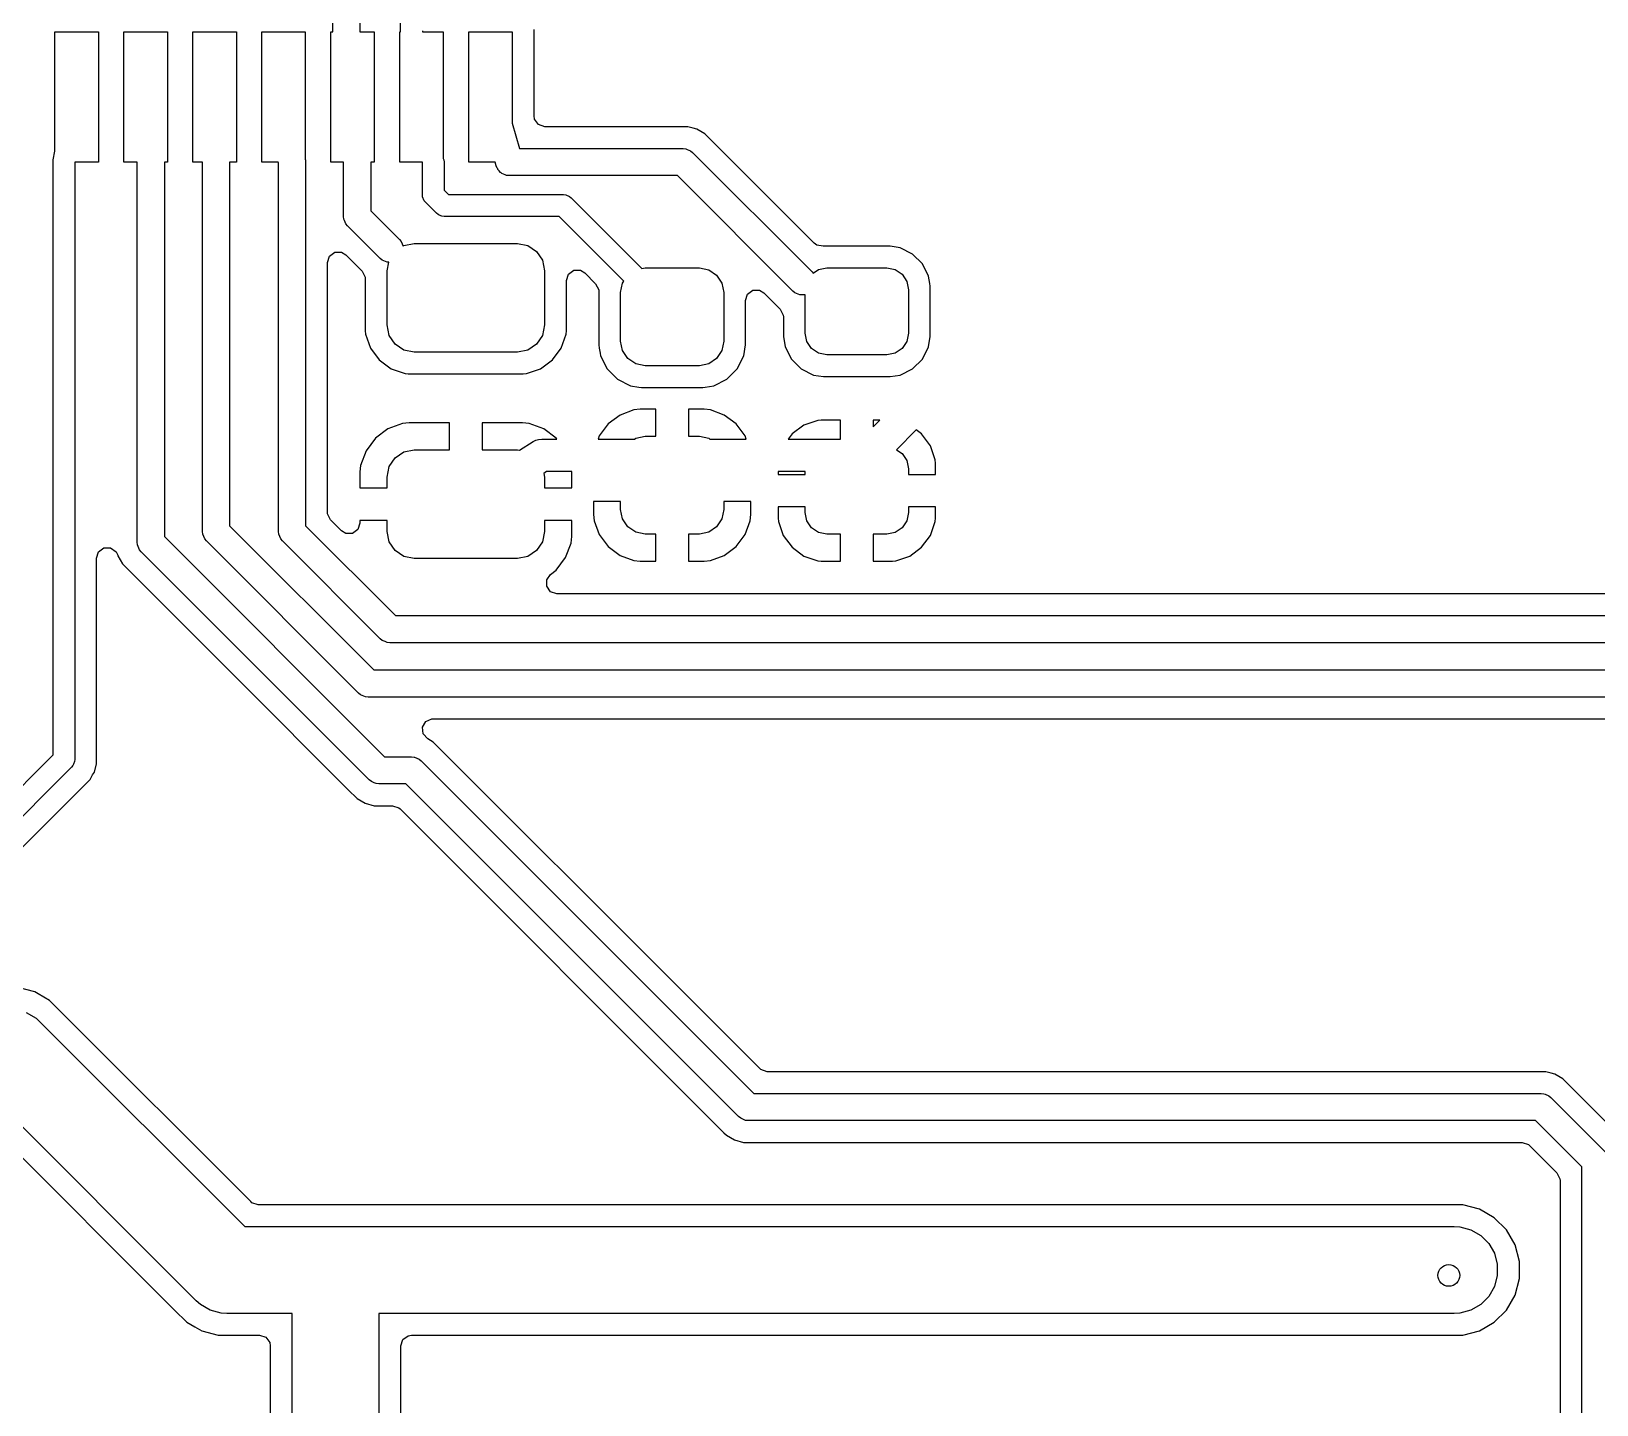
# Model space of a CAD drawing. Header units: millimetres. Extents: x 103.8 to 193.7, y -116.2 to -61.3.
# Drawn here: x 150.7 to 165.11, y -97.94 to -85.3 of the extents above; entities that cross this region are included whole.
import ezdxf

# ---------------------------------------------------------------- set-up
doc = ezdxf.new("R2010")
doc.units = ezdxf.units.MM
doc.layers.add('F.Cu', color=13, linetype='CONTINUOUS', true_color=0xc83434)

msp = doc.modelspace()

# ---------------------------------------------------------------- linework, layer by layer
at = {"layer": 'F.Cu', "linetype": 'CONTINUOUS'}
for p, q in [((154.1, -85.3), (154.1, -84.541421)), ((153.725, -85), (153.725, -85.3)), ((153.475, -85.3), (153.475, -85.051776)), ((150.9175, -86.400938), (150.9175, -85.3)), ((150.9175, -85.3), (151.3175, -85.3)), ((151.3175, -85.3), (151.3175, -86.5)), ((151.5525, -86.5), (151.5525, -85.3)), ((151.5525, -85.3), (151.9525, -85.3)), ((151.9525, -85.3), (151.9525, -86.5)), ((152.1875, -86.5), (152.1875, -85.3)), ((152.1875, -85.3), (152.5875, -85.3)), ((152.5875, -85.3), (152.5875, -86.5)), ((152.8225, -86.5), (152.8225, -85.3)), ((152.8225, -85.3), (153.2225, -85.3)), ((153.2225, -85.3), (153.2225, -86.472607)), ((153.4575, -86.5), (153.4575, -85.3)), ((153.4575, -85.3), (153.475, -85.3)), ((153.725, -85.3), (153.8575, -85.3)), ((153.8575, -85.3), (153.8575, -86.5)), ((154.0925, -86.5), (154.0925, -85.3)), ((154.0925, -85.3), (154.1, -85.3)), ((154.3, -85.292339), (154.301181, -85.3)), ((154.301181, -85.3), (154.4925, -85.3)), ((154.4925, -85.3), (154.4925, -86.467022)), ((154.7275, -86.5), (154.7275, -85.3)), ((154.7275, -85.3), (155.1275, -85.3)), ((155.1275, -85.3), (155.1275, -86.143256)), ((155.328, -86.0755), (155.328, -85.280253)), ((155.1275, -86.143256), (155.194126, -86.375)), ((155.332845, -86.106093), (155.328, -86.0755)), ((155.368809, -86.155593), (155.332845, -86.106093)), ((155.427, -86.1745), (155.368809, -86.155593)), ((156.742851, -86.1745), (155.427, -86.1745)), ((156.742853, -86.1745), (156.742851, -86.1745)), ((156.793521, -86.188076), (156.742853, -86.1745)), ((156.825644, -86.196683), (156.793521, -86.188076)), ((156.899857, -86.239531), (156.825642, -86.196683)), ((156.825642, -86.196683), (156.825644, -86.196683)), ((156.899858, -86.239532), (156.899857, -86.239531)), ((156.899859, -86.239533), (156.899858, -86.239532)), ((156.899862, -86.239535), (156.899859, -86.239533)), ((157.429234, -86.768907), (156.899862, -86.239535)), ((150.901864, -86.480782), (150.9175, -86.400938)), ((154.4925, -86.467022), (154.498079, -86.480491)), ((155.194126, -86.375), (156.7, -86.375)), ((156.7, -86.375), (156.724386, -86.377402)), ((156.724386, -86.377402), (156.724387, -86.377402)), ((156.724387, -86.377402), (156.737584, -86.382868)), ((156.737584, -86.382868), (156.769446, -86.396066)), ((156.769446, -86.396066), (156.769451, -86.396071)), ((156.769451, -86.396071), (156.788388, -86.411612)), ((156.788388, -86.411612), (157.888388, -87.511612)), ((150.9, -86.5), (150.900971, -86.490135)), ((150.9, -91.958578), (150.9, -86.5)), ((150.900971, -86.490135), (150.901864, -86.480782)), ((151.1019, -86.5), (151.1, -86.509699)), ((151.1, -86.509699), (151.1, -92)), ((151.3175, -86.5), (151.1019, -86.5)), ((151.674609, -86.5), (151.5525, -86.5)), ((151.675, -86.504938), (151.674609, -86.5)), ((151.675, -90), (151.675, -86.504938)), ((151.9525, -86.5), (151.925, -86.5)), ((151.925, -86.5), (151.925, -89.948223)), ((152.274973, -86.5), (152.1875, -86.5)), ((152.275, -86.501307), (152.274973, -86.5)), ((152.275, -89.9), (152.275, -86.501307)), ((152.5875, -86.5), (152.525, -86.5)), ((152.525, -86.5), (152.525, -89.848224)), ((152.973962, -86.5), (152.8225, -86.5)), ((152.975, -86.508038), (152.973962, -86.5)), ((152.975, -89.9), (152.975, -86.508038)), ((153.2225, -86.472607), (153.22397, -86.483988)), ((153.22397, -86.483988), (153.224213, -86.49201)), ((153.224213, -86.49201), (153.225, -86.5)), ((153.225, -86.5), (153.225, -89.848224)), ((153.574686, -86.5), (153.4575, -86.5)), ((153.575, -86.504427), (153.574686, -86.5)), ((153.575, -87), (153.575, -86.504427)), ((153.8575, -86.5), (153.825, -86.5)), ((153.825, -86.5), (153.825, -86.948224)), ((154.3, -86.5), (154.0925, -86.5)), ((154.3, -86.8), (154.3, -86.5)), ((154.498079, -86.480491), (154.5, -86.5)), ((154.5, -86.5), (154.5, -86.758578)), ((154.969936, -86.5), (154.7275, -86.5)), ((154.979866, -86.534539), (154.969936, -86.5)), ((154.988913, -86.557312), (154.979866, -86.534539)), ((154.993344, -86.562875), (154.988913, -86.557312)), ((154.996066, -86.569446), (154.993344, -86.562875)), ((155.008415, -86.581795), (154.996066, -86.569446)), ((155.019301, -86.595461), (155.008415, -86.581795)), ((155.025525, -86.598905), (155.019301, -86.595461)), ((155.030554, -86.603934), (155.025525, -86.598905)), ((155.046685, -86.610615), (155.030554, -86.603934)), ((155.061975, -86.619077), (155.046685, -86.610615)), ((154.5, -86.758578), (154.541421, -86.8)), ((155.069046, -86.619877), (155.061975, -86.619077)), ((155.075614, -86.622598), (155.069046, -86.619877)), ((155.1, -86.625), (155.075614, -86.622598)), ((156.648224, -86.625), (155.1, -86.625)), ((157.711612, -87.688388), (156.648224, -86.625)), ((154.301921, -86.819509), (154.3, -86.8)), ((154.316853, -86.855557), (154.301921, -86.819509)), ((154.329289, -86.870711), (154.316853, -86.855557)), ((154.429289, -86.97071), (154.329289, -86.870711)), ((154.541421, -86.8), (155.6, -86.8)), ((155.6, -86.8), (155.619509, -86.801921)), ((155.619509, -86.801921), (155.655557, -86.816853)), ((155.655557, -86.816853), (155.670711, -86.829289)), ((155.670711, -86.829289), (156.270711, -87.429289)), ((157.907178, -87.246851), (157.429234, -86.768907)), ((153.577402, -87.024386), (153.575, -87)), ((153.577402, -87.024387), (153.577402, -87.024386)), ((153.582868, -87.037584), (153.577402, -87.024387)), ((153.596066, -87.069446), (153.582868, -87.037584)), ((153.825, -86.948224), (154.088388, -87.211612)), ((154.444442, -86.983147), (154.429289, -86.97071)), ((154.455, -86.98752), (154.444442, -86.983147)), ((154.480491, -86.998079), (154.455, -86.98752)), ((154.5, -87), (154.480491, -86.998079)), ((155.558578, -87), (154.5, -87)), ((156.12822, -87.569642), (155.558578, -87)), ((153.596071, -87.069451), (153.596066, -87.069446)), ((153.611612, -87.088388), (153.596071, -87.069451)), ((153.911612, -87.388388), (153.611612, -87.088388)), ((153.444407, -87.366643), (153.493907, -87.330679)), ((153.493907, -87.330679), (153.555093, -87.330679)), ((153.555093, -87.330679), (153.594501, -87.354828)), ((154.088388, -87.211612), (154.103933, -87.230554)), ((154.103933, -87.230554), (154.121921, -87.273978)), ((154.121921, -87.273978), (154.129329, -87.269029)), ((154.129329, -87.269029), (154.225, -87.249999)), ((154.225, -87.249999), (155.175, -87.249999)), ((155.175, -87.249999), (155.270671, -87.269029)), ((155.270671, -87.269029), (155.351777, -87.323222)), ((155.351777, -87.323222), (155.40597, -87.404328)), ((157.932229, -87.265053), (157.907178, -87.246851)), ((157.989548, -87.274136), (157.932229, -87.265053)), ((157.989601, -87.274805), (157.989548, -87.274136)), ((157.992383, -87.274586), (157.989601, -87.274805)), ((157.99266, -87.27463), (157.992383, -87.274586)), ((157.993481, -87.274499), (157.99266, -87.27463)), ((158.606522, -87.274499), (157.993481, -87.274499)), ((158.700305, -87.289353), (158.606522, -87.274499)), ((158.813342, -87.346949), (158.700304, -87.289353)), ((158.700304, -87.289353), (158.700305, -87.289353)), ((153.4255, -87.424834), (153.444407, -87.366643)), ((153.4255, -89.352174), (153.4255, -87.424834)), ((153.594501, -87.354828), (153.745505, -87.505832)), ((153.930554, -87.403933), (153.911612, -87.388388)), ((153.975613, -87.422598), (153.930554, -87.403933)), ((153.975, -87.499999), (153.990396, -87.422598)), ((153.990396, -87.422598), (153.975613, -87.422598)), ((155.40597, -87.404328), (155.425, -87.499999)), ((156.270711, -87.429289), (156.271675, -87.430464)), ((156.271675, -87.430464), (156.27282, -87.431463)), ((156.27282, -87.431463), (156.319504, -87.481064)), ((156.319504, -87.481064), (156.35, -87.474999)), ((156.35, -87.474999), (156.85, -87.474999)), ((156.85, -87.474999), (156.936104, -87.492126)), ((157.948463, -87.490223), (158.025, -87.474999)), ((158.025, -87.474999), (158.575, -87.474999)), ((158.575, -87.474999), (158.651537, -87.490223)), ((158.90305, -87.436657), (158.813342, -87.346949)), ((158.960646, -87.549695), (158.90305, -87.436657)), ((153.745505, -87.505832), (153.773281, -87.560347)), ((153.773281, -87.560347), (153.7745, -87.575834)), ((153.7745, -87.575834), (153.7745, -88.054273)), ((153.975, -87.999999), (153.975, -87.499999)), ((155.425, -87.499999), (155.425, -87.999999)), ((155.6255, -87.589479), (155.644407, -87.531288)), ((155.6255, -88.054272), (155.6255, -87.589479)), ((155.644407, -87.531288), (155.693907, -87.495324)), ((155.693907, -87.495324), (155.755093, -87.495324)), ((155.755093, -87.495324), (155.794504, -87.519475)), ((155.794504, -87.519475), (155.895504, -87.620475)), ((155.895504, -87.620475), (155.923281, -87.674992)), ((156.125, -87.699999), (156.142127, -87.613895)), ((156.153645, -87.596656), (156.12822, -87.569642)), ((156.142127, -87.613895), (156.153645, -87.596656)), ((156.936104, -87.492126), (157.009099, -87.5409)), ((157.009099, -87.5409), (157.057873, -87.613895)), ((157.057873, -87.613895), (157.075, -87.699999)), ((157.888388, -87.511612), (157.898327, -87.523723)), ((157.898327, -87.523723), (157.948463, -87.490223)), ((158.651537, -87.490223), (158.716421, -87.533578)), ((158.716421, -87.533578), (158.759776, -87.598462)), ((158.759776, -87.598462), (158.775, -87.674999)), ((158.960646, -87.549697), (158.960646, -87.549695)), ((158.960647, -87.549699), (158.960646, -87.549697)), ((158.971442, -87.617866), (158.960647, -87.549699)), ((158.975499, -87.643481), (158.971442, -87.617866)), ((155.923281, -87.674992), (155.9245, -87.690479)), ((155.9245, -87.690479), (155.9245, -88.183488)), ((156.125, -88.149999), (156.125, -87.699999)), ((157.075, -87.699999), (157.075, -88.149999)), ((157.2755, -87.774834), (157.294407, -87.716643)), ((157.294407, -87.716643), (157.343907, -87.680679)), ((157.343907, -87.680679), (157.405093, -87.680679)), ((157.405093, -87.680679), (157.444501, -87.704828)), ((157.444501, -87.704828), (157.595505, -87.855832)), ((157.730554, -87.703933), (157.711612, -87.688388)), ((157.775613, -87.722598), (157.730554, -87.703933)), ((157.824387, -87.722598), (157.775613, -87.722598)), ((157.825, -87.722344), (157.824387, -87.722598)), ((157.825, -88.074999), (157.825, -87.722344)), ((158.775, -87.674999), (158.775, -88.074999)), ((158.9755, -88.106518), (158.975499, -87.643481)), ((157.2755, -88.183487), (157.2755, -87.774834)), ((157.595505, -87.855832), (157.623281, -87.910347)), ((157.623281, -87.910347), (157.6245, -87.925833)), ((153.7745, -88.054273), (153.777353, -88.084693)), ((153.99403, -88.09567), (153.975, -87.999999)), ((155.425, -87.999999), (155.40597, -88.09567)), ((155.622646, -88.084698), (155.625499, -88.054272)), ((155.625499, -88.054272), (155.6255, -88.054272)), ((157.6245, -87.925833), (157.6245, -88.106519)), ((153.777353, -88.084693), (153.777355, -88.084702)), ((153.777355, -88.084702), (153.822207, -88.212882)), ((154.048223, -88.176776), (153.99403, -88.09567)), ((154.129329, -88.230969), (154.048223, -88.176776)), ((155.351777, -88.176776), (155.270671, -88.230969)), ((155.40597, -88.09567), (155.351777, -88.176776)), ((155.577793, -88.212881), (155.622646, -88.084698)), ((155.9245, -88.183488), (155.929156, -88.212882)), ((156.142127, -88.236103), (156.125, -88.149999)), ((157.075, -88.149999), (157.057873, -88.236103)), ((157.259719, -88.283125), (157.2755, -88.183487)), ((157.6245, -88.106519), (157.624501, -88.106522)), ((157.624501, -88.106522), (157.639352, -88.200298)), ((157.840224, -88.151536), (157.825, -88.074999)), ((157.883579, -88.21642), (157.840224, -88.151536)), ((158.759776, -88.151536), (158.716421, -88.21642)), ((158.775, -88.074999), (158.759776, -88.151536)), ((158.960646, -88.200303), (158.9755, -88.106518)), ((153.822207, -88.212882), (153.902845, -88.322143)), ((153.902845, -88.322143), (153.902847, -88.322145)), ((153.902847, -88.322145), (153.90285, -88.322149)), ((153.90285, -88.322149), (153.902853, -88.322151)), ((153.902853, -88.322151), (153.902855, -88.322153)), ((153.902855, -88.322153), (154.012116, -88.402791)), ((154.225, -88.249999), (154.129329, -88.230969)), ((155.175, -88.249999), (154.225, -88.249999)), ((155.270671, -88.230969), (155.175, -88.249999)), ((155.387882, -88.402792), (155.49715, -88.322149)), ((155.49715, -88.322149), (155.577793, -88.212881)), ((155.929156, -88.212882), (155.93662, -88.260013)), ((155.93662, -88.260013), (155.940281, -88.283124)), ((155.940281, -88.283124), (155.940283, -88.283131)), ((155.940283, -88.283131), (156.001254, -88.402792)), ((156.190901, -88.309098), (156.142127, -88.236103)), ((156.263896, -88.357872), (156.190901, -88.309098)), ((157.009099, -88.309098), (156.936104, -88.357872)), ((157.057873, -88.236103), (157.009099, -88.309098)), ((157.198528, -88.403219), (157.259719, -88.283125)), ((157.639352, -88.200298), (157.639354, -88.200303)), ((157.639354, -88.200303), (157.69695, -88.313341)), ((157.69695, -88.313341), (157.786658, -88.403049)), ((157.948463, -88.259775), (157.883579, -88.21642)), ((158.025, -88.274999), (157.948463, -88.259775)), ((158.575, -88.274999), (158.025, -88.274999)), ((158.651537, -88.259775), (158.575, -88.274999)), ((158.716421, -88.21642), (158.651537, -88.259775)), ((158.813342, -88.403049), (158.90305, -88.313341)), ((158.90305, -88.313341), (158.960646, -88.200303)), ((154.012116, -88.402791), (154.012117, -88.402791)), ((154.012117, -88.402791), (154.012118, -88.402792)), ((154.012118, -88.402792), (154.140301, -88.447645)), ((154.140301, -88.447645), (154.170725, -88.450498)), ((154.170725, -88.450498), (154.170727, -88.450499)), ((154.170727, -88.450499), (154.170734, -88.450499)), ((154.170734, -88.450499), (155.229273, -88.450499)), ((155.229273, -88.450498), (155.259699, -88.447645)), ((155.229273, -88.450499), (155.229273, -88.450498)), ((155.259699, -88.447645), (155.387882, -88.402792)), ((156.001254, -88.402792), (156.001472, -88.403219)), ((156.001472, -88.403219), (156.09678, -88.498527)), ((156.35, -88.374999), (156.263896, -88.357872)), ((156.85, -88.374999), (156.35, -88.374999)), ((156.936104, -88.357872), (156.85, -88.374999)), ((157.10322, -88.498527), (157.198528, -88.403219)), ((157.786658, -88.403049), (157.899696, -88.460645)), ((157.899696, -88.460645), (157.993481, -88.475499)), ((157.993481, -88.475499), (158.606518, -88.475498)), ((158.606518, -88.475498), (158.60652, -88.475498)), ((158.60652, -88.475498), (158.606521, -88.475497)), ((158.606521, -88.475497), (158.653411, -88.468071)), ((158.653411, -88.468071), (158.700299, -88.460646)), ((158.700299, -88.460646), (158.700299, -88.460645)), ((158.700299, -88.460645), (158.700304, -88.460645)), ((158.700304, -88.460645), (158.813342, -88.403049)), ((156.09678, -88.498527), (156.096782, -88.498528)), ((156.096782, -88.498528), (156.216867, -88.559715)), ((156.216867, -88.559715), (156.216869, -88.559715)), ((156.216869, -88.559715), (156.216874, -88.559718)), ((156.216874, -88.559718), (156.292541, -88.571702)), ((156.292541, -88.571702), (156.31651, -88.575499)), ((156.31651, -88.575499), (156.316512, -88.575499)), ((156.316512, -88.575499), (156.88349, -88.575499)), ((156.88349, -88.575499), (156.904885, -88.57211)), ((156.904885, -88.57211), (156.983126, -88.559718)), ((156.983126, -88.559718), (157.10322, -88.498527)), ((156.304563, -88.775), (156.247995, -88.78108)), ((156.304569, -88.774999), (156.304563, -88.775)), ((156.449999, -88.774999), (156.304569, -88.774999)), ((156.45, -88.775), (156.449999, -88.774999)), ((156.45, -89.024999), (156.45, -88.775)), ((156.750001, -88.774999), (156.75, -88.775)), ((156.75, -88.775), (156.75, -89.024999)), ((156.895434, -88.774999), (156.750001, -88.774999)), ((156.952001, -88.78108), (156.895434, -88.774999)), ((154.117618, -88.906402), (153.982911, -88.956645)), ((154.117629, -88.9064), (154.117618, -88.906402)), ((154.177176, -88.899999), (154.117629, -88.9064)), ((154.549999, -88.899999), (154.177176, -88.899999)), ((154.55, -88.9), (154.549999, -88.899999)), ((154.55, -89.149999), (154.55, -88.9)), ((154.850001, -88.899999), (154.85, -88.9)), ((154.85, -88.9), (154.85, -89.149999)), ((155.222824, -88.899999), (154.850001, -88.899999)), ((155.28237, -88.9064), (155.222824, -88.899999)), ((155.282381, -88.906402), (155.28237, -88.9064)), ((155.417088, -88.956645), (155.282381, -88.906402)), ((156.010668, -88.910671), (155.928814, -89.020015)), ((156.010672, -88.910667), (156.010668, -88.910671)), ((156.120016, -88.828813), (156.010672, -88.910667)), ((156.247993, -88.781081), (156.120016, -88.828813)), ((156.247995, -88.78108), (156.247993, -88.781081)), ((156.952009, -88.781082), (156.952001, -88.78108)), ((157.079983, -88.828813), (156.952009, -88.781082)), ((157.189327, -88.910667), (157.079983, -88.828813)), ((157.189331, -88.910671), (157.189327, -88.910667)), ((157.271185, -89.020015), (157.189331, -88.910671)), ((157.940397, -88.877849), (157.812352, -88.922653)), ((157.940399, -88.877849), (157.940397, -88.877849)), ((157.970796, -88.874999), (157.940399, -88.877849)), ((158.149999, -88.874999), (157.970796, -88.874999)), ((158.15, -88.875), (158.149999, -88.874999)), ((158.15, -89.05), (158.15, -88.875)), ((158.45, -88.937868), (158.512869, -88.874999)), ((158.450001, -88.874999), (158.45, -88.875)), ((158.45, -88.875), (158.45, -88.937868)), ((158.512869, -88.874999), (158.450001, -88.874999)), ((153.867807, -89.042814), (153.781647, -89.157908)), ((153.867815, -89.042806), (153.867807, -89.042814)), ((153.982909, -88.956646), (153.867815, -89.042806)), ((153.982911, -88.956645), (153.982909, -88.956646)), ((155.318886, -89.073823), (155.345061, -89.060423)), ((155.345061, -89.060423), (155.358302, -89.058032)), ((155.358302, -89.058032), (155.370736, -89.052882)), ((155.370736, -89.052882), (155.4, -89.05)), ((155.4, -89.05), (155.537571, -89.05)), ((155.41709, -88.956646), (155.417088, -88.956645)), ((155.532184, -89.042806), (155.41709, -88.956646)), ((155.532192, -89.042814), (155.532184, -89.042806)), ((155.537571, -89.05), (155.532192, -89.042814)), ((155.928814, -89.020015), (155.91763, -89.05)), ((155.91763, -89.05), (156.252112, -89.05)), ((156.252112, -89.05), (156.263896, -89.042126)), ((156.263896, -89.042126), (156.35, -89.024999)), ((156.35, -89.024999), (156.45, -89.024999)), ((156.75, -89.024999), (156.85, -89.024999)), ((156.85, -89.024999), (156.936104, -89.042126)), ((156.936104, -89.042126), (156.947888, -89.05)), ((156.947888, -89.05), (157.282369, -89.05)), ((157.282369, -89.05), (157.271185, -89.020015)), ((157.703207, -89.003208), (157.668672, -89.05)), ((157.668672, -89.05), (158.15, -89.05)), ((157.703209, -89.003206), (157.703207, -89.003208)), ((157.812352, -88.922653), (157.703209, -89.003206)), ((158.846236, -88.965895), (158.663749, -89.148382)), ((158.89679, -89.003206), (158.846236, -88.965895)), ((158.896792, -89.003208), (158.89679, -89.003206)), ((158.977345, -89.112351), (158.896792, -89.003208)), ((153.781646, -89.15791), (153.731403, -89.292617)), ((153.781647, -89.157908), (153.781646, -89.15791)), ((154.048223, -89.223222), (154.129329, -89.169029)), ((154.129329, -89.169029), (154.225, -89.149999)), ((154.225, -89.149999), (154.55, -89.149999)), ((154.85, -89.149999), (155.175, -89.149999)), ((155.175, -89.149999), (155.19439, -89.153855)), ((155.19439, -89.153855), (155.318886, -89.073823)), ((158.663749, -89.148382), (158.716421, -89.183578)), ((158.716421, -89.183578), (158.759776, -89.248462)), ((159.022149, -89.240396), (158.977345, -89.112351)), ((153.4255, -89.625), (153.4255, -89.352174)), ((153.731401, -89.292628), (153.725, -89.352174)), ((153.725, -89.352174), (153.725, -89.499998)), ((153.731403, -89.292617), (153.731401, -89.292628)), ((153.975, -89.399999), (153.99403, -89.304328)), ((153.99403, -89.304328), (154.048223, -89.223222)), ((155.444055, -89.35), (155.418342, -89.366529)), ((155.674766, -89.35), (155.444055, -89.35)), ((155.675, -89.352174), (155.674766, -89.35)), ((155.675, -89.499998), (155.675, -89.352174)), ((157.575, -89.35), (157.575, -89.374998)), ((157.825, -89.35), (157.575, -89.35)), ((157.825, -89.374999), (157.825, -89.35)), ((158.759776, -89.248462), (158.775, -89.324999)), ((158.775, -89.324999), (158.775, -89.374999)), ((159.022149, -89.240398), (159.022149, -89.240396)), ((159.024999, -89.270795), (159.022149, -89.240398)), ((159.024999, -89.374998), (159.024999, -89.270795)), ((153.975, -89.499999), (153.975, -89.399999)), ((155.418342, -89.366529), (155.425, -89.399999)), ((155.425, -89.399999), (155.425, -89.499999)), ((157.575, -89.374998), (157.575001, -89.374999)), ((157.575001, -89.374999), (157.825, -89.374999)), ((158.775, -89.374999), (159.024998, -89.374999)), ((159.024998, -89.374999), (159.024999, -89.374998)), ((153.4255, -89.724165), (153.4255, -89.625)), ((153.725, -89.499998), (153.725001, -89.499999)), ((153.725001, -89.499999), (153.975, -89.499999)), ((155.425, -89.499999), (155.674999, -89.499999)), ((155.674999, -89.499999), (155.675, -89.499998)), ((155.875002, -89.624999), (155.875001, -89.625)), ((155.875001, -89.625), (155.875001, -89.745435)), ((156.125, -89.624999), (155.875002, -89.624999)), ((156.125, -89.699999), (156.125, -89.624999)), ((157.324999, -89.624999), (157.075, -89.624999)), ((157.075, -89.624999), (157.075, -89.699999)), ((157.325, -89.625), (157.324999, -89.624999)), ((157.325, -89.675), (157.325, -89.625)), ((153.426719, -89.739652), (153.4255, -89.724165)), ((153.454496, -89.794169), (153.426719, -89.739652)), ((155.875001, -89.745435), (155.881081, -89.802003)), ((156.142127, -89.786103), (156.125, -89.699999)), ((157.075, -89.699999), (157.057873, -89.786103)), ((157.318918, -89.802), (157.325, -89.745433)), ((157.325, -89.745433), (157.325, -89.675)), ((157.575002, -89.674999), (157.575001, -89.675)), ((157.575001, -89.675), (157.575001, -89.779202)), ((157.575001, -89.779202), (157.57785, -89.809599)), ((157.825, -89.674999), (157.575002, -89.674999)), ((157.825, -89.724999), (157.825, -89.674999)), ((157.840224, -89.801536), (157.825, -89.724999)), ((158.775, -89.724999), (158.759776, -89.801536)), ((159.024999, -89.674999), (158.775, -89.674999)), ((158.775, -89.674999), (158.775, -89.724999)), ((159.022149, -89.8096), (159.024999, -89.77921)), ((159.025, -89.675), (159.024999, -89.674999)), ((159.024999, -89.77921), (159.025, -89.779209)), ((159.025, -89.779209), (159.025, -89.675)), ((152.277402, -89.924386), (152.275, -89.9)), ((152.296066, -89.969446), (152.277402, -89.924386)), ((152.525, -89.848224), (153.851776, -91.175)), ((152.977402, -89.924386), (152.975, -89.9)), ((152.996066, -89.969446), (152.977402, -89.924386)), ((153.225, -89.848224), (154.051776, -90.675)), ((153.555996, -89.895669), (153.454496, -89.794169)), ((153.595407, -89.91982), (153.555996, -89.895669)), ((153.656593, -89.91982), (153.595407, -89.91982)), ((153.706093, -89.883856), (153.656593, -89.91982)), ((153.725, -89.825665), (153.706093, -89.883856)), ((153.725001, -89.799999), (153.725, -89.8)), ((153.725, -89.8), (153.725, -89.825665)), ((153.975, -89.799999), (153.725001, -89.799999)), ((153.975, -89.899999), (153.975, -89.799999)), ((153.99403, -89.99567), (153.975, -89.899999)), ((155.425, -89.899999), (155.40597, -89.99567)), ((155.674999, -89.799999), (155.425, -89.799999)), ((155.425, -89.799999), (155.425, -89.899999)), ((155.675, -89.8), (155.674999, -89.799999)), ((155.675, -89.947823), (155.675, -89.8)), ((155.881081, -89.802003), (155.881082, -89.802005)), ((155.881082, -89.802005), (155.928814, -89.929982)), ((156.190901, -89.859098), (156.142127, -89.786103)), ((156.263896, -89.907872), (156.190901, -89.859098)), ((156.35, -89.924999), (156.263896, -89.907872)), ((156.45, -89.924999), (156.35, -89.924999)), ((156.45, -90.174998), (156.45, -89.924999)), ((156.85, -89.924999), (156.75, -89.924999)), ((156.75, -89.924999), (156.75, -90.174997)), ((156.936104, -89.907872), (156.85, -89.924999)), ((157.009099, -89.859098), (156.936104, -89.907872)), ((157.057873, -89.786103), (157.009099, -89.859098)), ((157.271185, -89.929982), (157.318916, -89.802008)), ((157.318916, -89.802008), (157.318918, -89.802)), ((157.57785, -89.809599), (157.57785, -89.809601)), ((157.57785, -89.809601), (157.622654, -89.937646)), ((157.883579, -89.86642), (157.840224, -89.801536)), ((157.948463, -89.909775), (157.883579, -89.86642)), ((158.025, -89.924999), (157.948463, -89.909775)), ((158.15, -89.924999), (158.025, -89.924999)), ((158.15, -90.174998), (158.15, -89.924999)), ((158.575, -89.924999), (158.45, -89.924999)), ((158.45, -89.924999), (158.45, -90.174997)), ((158.651537, -89.909775), (158.575, -89.924999)), ((158.716421, -89.86642), (158.651537, -89.909775)), ((158.759776, -89.801536), (158.716421, -89.86642)), ((158.977345, -89.937646), (159.022149, -89.8096)), ((151.319407, -90.087265), (151.368907, -90.051301)), ((151.368907, -90.051301), (151.430093, -90.051301)), ((151.430093, -90.051301), (151.479593, -90.087265)), ((151.677402, -90.024386), (151.675, -90)), ((151.696066, -90.069446), (151.677402, -90.024386)), ((151.696071, -90.069451), (151.696066, -90.069446)), ((151.711612, -90.088388), (151.696071, -90.069451)), ((151.925, -89.948223), (153.951777, -91.975)), ((152.296071, -89.969451), (152.296066, -89.969446)), ((152.311612, -89.988388), (152.296071, -89.969451)), ((153.711612, -91.388388), (152.311612, -89.988388)), ((152.996071, -89.969451), (152.996066, -89.969446)), ((153.011612, -89.988388), (152.996071, -89.969451)), ((153.911612, -90.888388), (153.011612, -89.988388)), ((154.048223, -90.076776), (153.99403, -89.99567)), ((155.40597, -89.99567), (155.351777, -90.076776)), ((155.618353, -90.142087), (155.668596, -90.00738)), ((155.668596, -90.00738), (155.668598, -90.007369)), ((155.668598, -90.007369), (155.675, -89.947823)), ((155.928814, -89.929982), (156.010668, -90.039326)), ((156.010668, -90.039326), (156.010672, -90.03933)), ((156.010672, -90.03933), (156.120016, -90.121184)), ((157.079983, -90.121184), (157.189327, -90.03933)), ((157.189327, -90.03933), (157.189331, -90.039326)), ((157.189331, -90.039326), (157.271185, -89.929982)), ((157.622654, -89.937646), (157.703207, -90.046789)), ((157.703207, -90.046789), (157.703209, -90.046791)), ((157.703209, -90.046791), (157.812352, -90.127344)), ((158.787647, -90.127344), (158.89679, -90.046791)), ((158.89679, -90.046791), (158.896792, -90.046789)), ((158.896792, -90.046789), (158.977345, -89.937646)), ((151.3005, -90.145456), (151.319407, -90.087265)), ((151.3005, -92.039562), (151.3005, -90.145456)), ((151.479593, -90.087265), (151.495127, -90.119835)), ((151.495127, -90.119835), (151.496682, -90.125641)), ((151.496682, -90.125641), (151.496683, -90.125642)), ((151.496683, -90.125642), (151.539531, -90.199857)), ((151.539531, -90.199857), (151.539532, -90.199858)), ((151.539532, -90.199858), (151.539533, -90.199859)), ((151.539533, -90.199859), (151.539535, -90.199862)), ((151.539535, -90.199862), (152.589673, -91.25)), ((153.811611, -92.188388), (151.711612, -90.088388)), ((154.129329, -90.130969), (154.048223, -90.076776)), ((154.225, -90.149999), (154.129329, -90.130969)), ((155.175, -90.149999), (154.225, -90.149999)), ((155.270671, -90.130969), (155.175, -90.149999)), ((155.351777, -90.076776), (155.270671, -90.130969)), ((155.532192, -90.257183), (155.618352, -90.142089)), ((155.618352, -90.142089), (155.618353, -90.142087)), ((156.120016, -90.121184), (156.24799, -90.168915)), ((156.24799, -90.168915), (156.247998, -90.168917)), ((156.247998, -90.168917), (156.304566, -90.174998)), ((156.304566, -90.174998), (156.45, -90.174998)), ((156.75, -90.174997), (156.750001, -90.174998)), ((156.750001, -90.174998), (156.895431, -90.174998)), ((156.895431, -90.174998), (156.895436, -90.174997)), ((156.895436, -90.174997), (156.952004, -90.168917)), ((156.952004, -90.168917), (156.952006, -90.168916)), ((156.952006, -90.168916), (157.079983, -90.121184)), ((157.812352, -90.127344), (157.940398, -90.172148)), ((157.940398, -90.172148), (157.970789, -90.174998)), ((157.970789, -90.174998), (158.15, -90.174998)), ((158.45, -90.174997), (158.450001, -90.174998)), ((158.450001, -90.174998), (158.629203, -90.174998)), ((158.629203, -90.174998), (158.6596, -90.172148)), ((158.6596, -90.172148), (158.659602, -90.172148)), ((158.659602, -90.172148), (158.787647, -90.127344)), ((155.445188, -90.344907), (155.480013, -90.296247)), ((155.445188, -90.406093), (155.445188, -90.344907)), ((155.480013, -90.296247), (155.532187, -90.257188)), ((155.532187, -90.257188), (155.532192, -90.257183)), ((155.481152, -90.455593), (155.445188, -90.406093)), ((155.539343, -90.4745), (155.481152, -90.455593)), ((167.276679, -90.4745), (155.539343, -90.4745)), ((154.051776, -90.675), (167.462171, -90.675)), ((153.930553, -90.903933), (153.911612, -90.888388)), ((153.930554, -90.903934), (153.930553, -90.903933)), ((153.956949, -90.914866), (153.930554, -90.903934)), ((153.975613, -90.922598), (153.956949, -90.914866)), ((153.975614, -90.922598), (153.975613, -90.922598)), ((154, -90.925), (153.975614, -90.922598)), ((167.50759, -90.925), (154, -90.925)), ((153.851776, -91.175), (167.3, -91.175)), ((152.589673, -91.25), (153.639534, -92.299861)), ((153.730548, -91.403928), (153.711612, -91.388388)), ((153.730554, -91.403934), (153.730548, -91.403928)), ((153.762415, -91.417131), (153.730554, -91.403934)), ((153.775613, -91.422598), (153.762415, -91.417131)), ((153.775614, -91.422598), (153.775613, -91.422598)), ((153.8, -91.425), (153.775614, -91.422598)), ((167.248224, -91.425), (153.8, -91.425)), ((154.301779, -91.703917), (154.332372, -91.650929)), ((154.332372, -91.650929), (154.388268, -91.626042)), ((154.388268, -91.626042), (154.398616, -91.6255)), ((154.398616, -91.6255), (167.124165, -91.6255)), ((154.308175, -91.764767), (154.301779, -91.703917)), ((154.349116, -91.810236), (154.308175, -91.764767)), ((154.399857, -91.839531), (154.349116, -91.810236)), ((154.399858, -91.839532), (154.399857, -91.839531)), ((154.399859, -91.839533), (154.399858, -91.839532)), ((154.399862, -91.839535), (154.399859, -91.839533)), ((156.659826, -94.099498), (154.399862, -91.839535)), ((149.158578, -93.7), (150.9, -91.958578)), ((151.07071, -92.070711), (149.270711, -93.870711)), ((151.083147, -92.055558), (151.07071, -92.070711)), ((151.088409, -92.042853), (151.083147, -92.055558)), ((151.098079, -92.019509), (151.088409, -92.042853)), ((151.1, -92), (151.098079, -92.019509)), ((151.280021, -92.115989), (151.3005, -92.039562)), ((153.951777, -91.975), (154.2, -91.975)), ((154.2, -91.975), (154.224386, -91.977402)), ((154.224386, -91.977402), (154.224387, -91.977402)), ((154.224387, -91.977402), (154.226412, -91.978241)), ((154.226412, -91.978241), (154.269446, -91.996066)), ((154.269446, -91.996066), (154.269451, -91.996071)), ((154.269451, -91.996071), (154.288388, -92.011612)), ((154.288388, -92.011612), (157.351777, -95.074999)), ((149.930763, -93.494208), (151.24046, -92.184511)), ((151.24046, -92.184511), (151.264511, -92.142853)), ((151.264511, -92.142853), (151.280021, -92.115989)), ((153.830553, -92.203933), (153.811611, -92.188388)), ((153.830554, -92.203934), (153.830553, -92.203933)), ((153.856949, -92.214866), (153.830554, -92.203934)), ((153.875613, -92.222598), (153.856949, -92.214866)), ((153.875614, -92.222598), (153.875613, -92.222598)), ((153.9, -92.225), (153.875614, -92.222598)), ((154.148224, -92.225), (153.9, -92.225)), ((157.211611, -95.288387), (154.148224, -92.225)), ((153.639534, -92.299861), (153.639535, -92.299862)), ((153.639535, -92.299862), (153.639534, -92.299862)), ((153.639534, -92.299862), (153.6791, -92.339427)), ((153.6791, -92.339427), (153.700138, -92.360465)), ((153.700138, -92.360465), (153.774362, -92.403318)), ((153.774362, -92.403318), (153.857147, -92.4255)), ((153.857147, -92.4255), (153.942852, -92.4255)), ((153.942852, -92.4255), (154.024165, -92.4255)), ((154.024165, -92.4255), (154.082356, -92.444407)), ((154.082356, -92.444407), (154.094169, -92.454496)), ((154.094169, -92.454496), (157.039534, -95.39986)), ((150.731785, -94.140422), (150.579057, -94.099498)), ((157.405831, -94.845503), (156.659826, -94.099498)), ((150.731786, -94.140422), (150.731785, -94.140422)), ((150.731787, -94.140423), (150.731786, -94.140422)), ((150.763261, -94.158595), (150.731787, -94.140423)), ((150.763264, -94.158596), (150.763261, -94.158595)), ((150.868713, -94.219477), (150.763264, -94.158596)), ((150.868716, -94.219479), (150.868713, -94.219477)), ((150.98052, -94.331283), (150.868716, -94.219479)), ((150.653074, -94.330447), (150.743505, -94.382658)), ((150.743505, -94.382658), (150.782843, -94.417156)), ((150.980521, -94.331285), (150.98052, -94.331283)), ((152.719739, -96.070503), (150.980521, -94.331285)), ((150.782843, -94.417156), (152.665686, -96.299999)), ((157.417644, -94.855592), (157.405831, -94.845503)), ((157.475835, -94.874499), (157.417644, -94.855592)), ((164.642851, -94.874499), (157.475835, -94.874499)), ((164.642853, -94.874499), (164.642851, -94.874499)), ((164.693521, -94.888075), (164.642853, -94.874499)), ((164.725644, -94.896682), (164.693521, -94.888075)), ((164.799857, -94.93953), (164.725642, -94.896682)), ((164.725642, -94.896682), (164.725644, -94.896682)), ((164.799859, -94.939532), (164.799857, -94.93953)), ((164.799862, -94.939534), (164.799859, -94.939532)), ((165.299859, -95.439532), (164.799862, -94.939534)), ((152.217157, -96.982842), (150.334314, -95.099999)), ((157.351777, -95.074999), (164.6, -95.074999)), ((164.6, -95.074999), (164.624386, -95.077401)), ((164.624386, -95.077401), (164.624387, -95.077401)), ((164.624387, -95.077401), (164.637584, -95.082867)), ((164.637584, -95.082867), (164.669446, -95.096065)), ((164.669446, -95.096065), (164.669451, -95.09607)), ((164.669451, -95.09607), (164.688388, -95.111611)), ((164.688388, -95.111611), (165.188389, -95.611611)), ((150.280261, -95.329495), (152.019478, -97.068712)), ((157.039534, -95.39986), (157.039535, -95.399861)), ((157.039535, -95.399861), (157.039534, -95.399861)), ((157.039534, -95.399861), (157.076682, -95.437008)), ((157.230553, -95.303932), (157.211611, -95.288387)), ((157.230554, -95.303933), (157.230553, -95.303932)), ((157.255955, -95.314454), (157.230554, -95.303933)), ((157.275613, -95.322597), (157.255955, -95.314454)), ((157.275614, -95.322597), (157.275613, -95.322597)), ((157.3, -95.324999), (157.275614, -95.322597)), ((164.548224, -95.324999), (157.3, -95.324999)), ((164.975, -95.751775), (164.548224, -95.324999)), ((157.076682, -95.437008), (157.100138, -95.460464)), ((157.100138, -95.460464), (157.174362, -95.503317)), ((157.174362, -95.503317), (157.257147, -95.525499)), ((157.257147, -95.525499), (157.342853, -95.525499)), ((157.342853, -95.525499), (164.424166, -95.525499)), ((164.424166, -95.525499), (164.482357, -95.544406)), ((164.482357, -95.544406), (164.494169, -95.554495)), ((164.494169, -95.554495), (164.745503, -95.805828)), ((164.745503, -95.805828), (164.773281, -95.860345)), ((164.975, -102.948223), (164.975, -95.751775)), ((164.773281, -95.860345), (164.7745, -95.875832)), ((164.7745, -95.875832), (164.7745, -102.824165)), ((152.731552, -96.080592), (152.719739, -96.070503)), ((152.789743, -96.099499), (152.731552, -96.080592)), ((163.879055, -96.099499), (152.789743, -96.099499)), ((163.879057, -96.099499), (163.879055, -96.099499)), ((164.031784, -96.140422), (163.879057, -96.099499)), ((164.168716, -96.219479), (164.031784, -96.140422)), ((164.28052, -96.331283), (164.168716, -96.219479)), ((152.665686, -96.299999), (163.8, -96.299999)), ((163.8, -96.299999), (163.85221, -96.303421)), ((163.85221, -96.303421), (163.953073, -96.330447)), ((163.953073, -96.330447), (164.043505, -96.382658)), ((164.043505, -96.382658), (164.117341, -96.456494)), ((164.359577, -96.468215), (164.28052, -96.331283)), ((164.117341, -96.456494), (164.169552, -96.546926)), ((164.169552, -96.546926), (164.196578, -96.647789)), ((164.4005, -96.620942), (164.359577, -96.468215)), ((164.196578, -96.647789), (164.196578, -96.752209)), ((164.4005, -96.779056), (164.4005, -96.620942)), ((164.196578, -96.752209), (164.169552, -96.853072)), ((164.359577, -96.931783), (164.4005, -96.779056)), ((152.256495, -97.01734), (152.217157, -96.982842)), ((164.117341, -96.943504), (164.043505, -97.01734)), ((164.169552, -96.853072), (164.117341, -96.943504)), ((164.28052, -97.068715), (164.359577, -96.931783)), ((152.019478, -97.068712), (152.01948, -97.068715)), ((152.01948, -97.068715), (152.131284, -97.180519)), ((152.346926, -97.069551), (152.256495, -97.01734)), ((152.44779, -97.096577), (152.346926, -97.069551)), ((152.5, -97.099999), (152.44779, -97.096577)), ((153.1, -97.099999), (152.5, -97.099999)), ((153.1, -103.934314), (153.1, -97.099999)), ((163.8, -97.099999), (153.9, -97.099999)), ((153.9, -97.099999), (153.9, -103.4)), ((163.85221, -97.096577), (163.8, -97.099999)), ((163.953073, -97.069551), (163.85221, -97.096577)), ((164.043505, -97.01734), (163.953073, -97.069551)), ((164.168716, -97.180519), (164.28052, -97.068715)), ((152.131284, -97.180519), (152.131286, -97.18052)), ((152.131286, -97.18052), (152.20424, -97.22264)), ((152.20424, -97.22264), (152.204244, -97.222642)), ((152.204244, -97.222642), (152.204251, -97.222646)), ((152.204251, -97.222646), (152.268215, -97.259576)), ((152.268215, -97.259576), (152.420943, -97.300499)), ((163.879057, -97.300499), (164.031784, -97.259576)), ((164.031784, -97.259576), (164.168716, -97.180519)), ((152.420943, -97.300499), (152.579057, -97.300499)), ((152.579057, -97.300499), (152.8005, -97.300499)), ((152.8005, -97.300499), (152.858691, -97.319406)), ((152.858691, -97.319406), (152.894655, -97.368906)), ((152.894655, -97.368906), (152.8995, -97.399499)), ((152.8995, -97.399499), (152.8995, -100.398958)), ((154.1005, -97.399499), (154.119407, -97.341308)), ((154.1005, -98.684108), (154.1005, -97.399499)), ((154.119407, -97.341308), (154.168907, -97.305344)), ((154.168907, -97.305344), (154.1995, -97.300499)), ((154.1995, -97.300499), (163.879055, -97.300499)), ((163.879055, -97.300499), (163.879057, -97.300499))]:
    msp.add_line(p, q, dxfattribs=at)
at = {"layer": 'F.Cu'}
msp.add_circle((163.75, -96.75), 0.1, dxfattribs=at)
msp.add_circle((163.75, -96.75), 0.1, dxfattribs=at)

doc.saveas('drawing.dxf')
